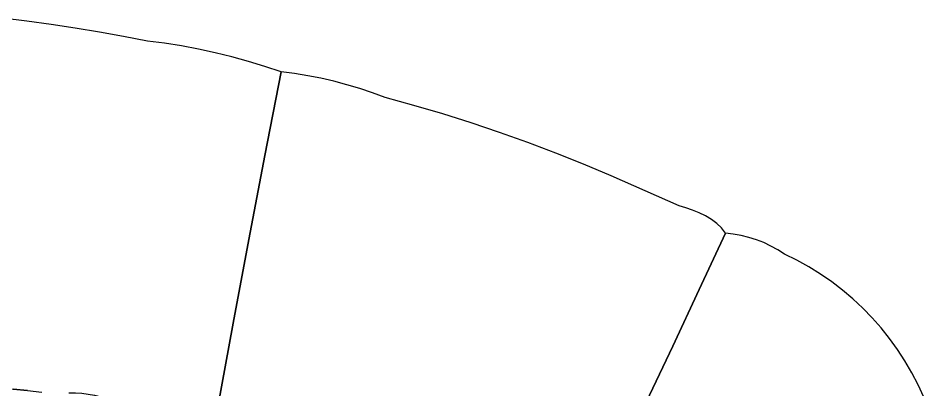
# Model space of a CAD drawing. Header units: inches. Extents: x 37.5 to 70.3, y 17.4 to 61.6.
# Drawn here: x 43.69 to 50.45, y 53.13 to 55.91 of the extents above; entities that cross this region are included whole.
import ezdxf

# ---------------------------------------------------------------- set-up
doc = ezdxf.new("R2010")
doc.units = ezdxf.units.IN
doc.layers.add('SURFACES_FOR_SKETCHUP', color=7, linetype='Continuous')

msp = doc.modelspace()

# ---------------------------------------------------------------- linework, layer by layer
at = {"layer": 'SURFACES_FOR_SKETCHUP'}
for points, invisible_edges in [([(43.5774, 55.9065), (43.4427, 53.1455), (43.7583, 55.8841)], 3), ([(43.5499, 53.1433), (43.7583, 55.8841), (43.4427, 53.1455)], 3), ([(43.7583, 55.8841), (43.5499, 53.1433), (43.939, 55.8592)], 3), ([(43.6569, 53.1379), (43.939, 55.8592), (43.5499, 53.1433)], 3), ([(43.7638, 53.1294), (43.939, 55.8592), (43.6569, 53.1379)], 3), ([(43.939, 55.8592), (43.7638, 53.1294), (44.1194, 55.8319)], 3), ([(43.8704, 53.1178), (44.1194, 55.8319), (43.7638, 53.1294)], 3), ([(44.1194, 55.8319), (43.8704, 53.1178), (44.2994, 55.802)], 3), ([(44.0727, 53.1121), (44.2994, 55.802), (43.8704, 53.1178)], 11), ([(44.2994, 55.802), (44.0727, 53.1121), (45.4158, 54.2564)], 11), ([(44.479, 55.7697), (44.2994, 55.802), (45.4158, 54.2564)], 10), ([(44.479, 55.7697), (45.4158, 54.2564), (44.6583, 55.7348)], 3), ([(45.5347, 54.8809), (44.6583, 55.7348), (45.4158, 54.2564)], 3), ([(44.6583, 55.7348), (45.5347, 54.8809), (44.7855, 55.7185)], 3), ([(44.7855, 55.7185), (45.5347, 54.8809), (44.9122, 55.6986)], 3), ([(45.0382, 55.6751), (44.9122, 55.6986), (45.5347, 54.8809)], 10), ([(45.1634, 55.6481), (45.0382, 55.6751), (45.5347, 54.8809)], 10), ([(45.1634, 55.6481), (45.5347, 54.8809), (45.2879, 55.6176)], 3), ([(45.2879, 55.6176), (45.5347, 54.8809), (45.4114, 55.5835)], 3), ([(45.534, 55.546), (45.4114, 55.5835), (45.5347, 54.8809)], 10), ([(45.6556, 55.5051), (45.534, 55.546), (45.5347, 54.8809)], 2), ([(45.6556, 55.5051), (45.5347, 54.8809), (45.755, 55.4924)], 2), ([(45.8538, 55.4765), (45.755, 55.4924), (45.5347, 54.8809)], 10), ([(45.8538, 55.4765), (45.5347, 54.8809), (45.9521, 55.4574)], 3), ([(46.0496, 55.4352), (45.9521, 55.4574), (45.5347, 54.8809)], 10), ([(46.0496, 55.4352), (45.5347, 54.8809), (46.1463, 55.4097)], 3), ([(46.2422, 55.3812), (46.1463, 55.4097), (45.5347, 54.8809)], 10), ([(46.2422, 55.3812), (45.5347, 54.8809), (46.3372, 55.3495)], 3), ([(46.4311, 55.3147), (46.3372, 55.3495), (45.5347, 54.8809)], 10), ([(46.4311, 55.3147), (45.5347, 54.8809), (46.6466, 55.2556)], 3), ([(45.5347, 54.8809), (45.4158, 54.2564), (46.6466, 55.2556)], 10), ([(46.861, 55.1926), (46.6466, 55.2556), (45.4158, 54.2564)], 10), ([(47.074, 55.1255), (46.861, 55.1926), (45.4158, 54.2564)], 10), ([(45.4158, 54.2564), (46.2637, 52.74), (47.074, 55.1255)], 11), ([(46.2637, 52.74), (46.3353, 52.7179), (47.074, 55.1255)], 10), ([(47.2857, 55.0544), (47.074, 55.1255), (46.3353, 52.7179)], 10), ([(46.4064, 52.6921), (47.2857, 55.0544), (46.3353, 52.7179)], 3), ([(46.4771, 52.6632), (47.2857, 55.0544), (46.4064, 52.6921)], 3), ([(47.4961, 54.9794), (47.2857, 55.0544), (46.4771, 52.6632)], 10), ([(46.4771, 52.6632), (46.6178, 52.5996), (47.4961, 54.9794)], 10), ([(47.4961, 54.9794), (46.6178, 52.5996), (47.705, 54.9004)], 3), ([(46.6178, 52.5996), (46.758, 52.5332), (47.705, 54.9004)], 10), ([(46.758, 52.5332), (48.3779, 53.0418), (47.705, 54.9004)], 11), ([(47.9125, 54.8175), (47.705, 54.9004), (48.3779, 53.0418)], 10), ([(48.1183, 54.7307), (47.9125, 54.8175), (48.578, 53.4608)], 10), ([(48.3779, 53.0418), (48.578, 53.4608), (47.9125, 54.8175)], 10), ([(48.578, 53.4608), (48.7752, 53.8812), (48.1183, 54.7307)], 10), ([(48.6257, 54.5071), (48.1183, 54.7307), (48.7752, 53.8812)], 10), ([(48.6744, 54.4918), (48.6257, 54.5071), (48.7752, 53.8812)], 10), ([(48.7242, 54.4744), (48.6744, 54.4918), (48.7752, 53.8812)], 10), ([(48.7242, 54.4744), (48.7752, 53.8812), (48.7738, 54.4544)], 3), ([(48.7738, 54.4544), (48.7752, 53.8812), (48.8217, 54.4315)], 3), ([(48.8217, 54.4315), (48.7752, 53.8812), (48.8667, 54.4053)], 3), ([(48.8667, 54.4053), (48.7752, 53.8812), (48.9073, 54.3754)], 3), ([(48.7752, 53.8812), (48.9697, 54.3029), (48.9073, 54.3754)], 10), ([(48.9421, 54.3414), (48.9073, 54.3754), (48.9697, 54.3029)], 10), ([(48.9569, 54.3227), (48.9421, 54.3414), (48.9697, 54.3029)], 2), ([(49.0289, 54.2961), (48.9697, 54.3029), (48.7752, 53.8812)], 8), ([(49.0289, 54.2961), (48.7752, 53.8812), (49.0872, 54.2855)], 3), ([(49.1447, 54.2712), (49.0872, 54.2855), (48.7752, 53.8812)], 10), ([(49.2011, 54.2533), (49.1447, 54.2712), (48.7752, 53.8812)], 10), ([(44.1208, 53.1121), (45.4158, 54.2564), (44.0727, 53.1121)], 3), ([(44.1687, 53.1089), (45.4158, 54.2564), (44.1208, 53.1121)], 3), ([(44.2164, 53.1026), (45.4158, 54.2564), (44.1687, 53.1089)], 3), ([(45.4158, 54.2564), (44.2164, 53.1026), (45.299, 53.6315)], 3), ([(45.4158, 54.2564), (45.299, 53.6315), (46.1189, 52.7697)], 10), ([(46.1189, 52.7697), (46.1916, 52.7575), (45.4158, 54.2564)], 10), ([(46.1916, 52.7575), (46.2637, 52.74), (45.4158, 54.2564)], 10), ([(49.2011, 54.2533), (48.7752, 53.8812), (49.2562, 54.2318)], 3), ([(49.2562, 54.2318), (48.7752, 53.8812), (49.3099, 54.2068)], 3), ([(49.3099, 54.2068), (48.7752, 53.8812), (49.362, 54.1783)], 3), ([(49.362, 54.1783), (48.7752, 53.8812), (49.4122, 54.1464)], 3), ([(49.4122, 54.1464), (48.7752, 53.8812), (49.5042, 54.1008)], 3), ([(49.5042, 54.1008), (48.7752, 53.8812), (49.5934, 54.051)], 3), ([(48.578, 53.4608), (49.6798, 53.9971), (48.7752, 53.8812)], 3), ([(49.6798, 53.9971), (48.578, 53.4608), (49.7632, 53.9393)], 3), ([(49.5934, 54.051), (48.7752, 53.8812), (49.6798, 53.9971)], 3), ([(49.7632, 53.9393), (48.578, 53.4608), (49.8435, 53.8776)], 3), ([(49.8435, 53.8776), (48.578, 53.4608), (49.9207, 53.8122)], 3), ([(49.9207, 53.8122), (48.578, 53.4608), (49.9945, 53.7432)], 3), ([(49.9945, 53.7432), (48.578, 53.4608), (50.0649, 53.6708)], 3), ([(50.0649, 53.6708), (48.578, 53.4608), (50.1317, 53.5952)], 3), ([(44.2636, 53.0933), (45.299, 53.6315), (44.2164, 53.1026)], 3), ([(44.3101, 53.0809), (45.299, 53.6315), (44.2636, 53.0933)], 3), ([(44.356, 53.0655), (45.299, 53.6315), (44.3101, 53.0809)], 3), ([(45.299, 53.6315), (44.356, 53.0655), (45.1842, 53.0062)], 3), ([(45.299, 53.6315), (45.1842, 53.0062), (46.0455, 52.7758)], 10), ([(46.0455, 52.7758), (46.1189, 52.7697), (45.299, 53.6315)], 10), ([(50.1317, 53.5952), (48.578, 53.4608), (50.1948, 53.5163)], 3), ([(48.3779, 53.0418), (50.3095, 53.3496), (48.578, 53.4608)], 3), ([(50.1948, 53.5163), (48.578, 53.4608), (50.2541, 53.4344)], 3), ([(50.2541, 53.4344), (48.578, 53.4608), (50.3095, 53.3496)], 3), ([(50.3095, 53.3496), (48.3779, 53.0418), (50.3609, 53.262)], 3), ([(50.3609, 53.262), (48.3779, 53.0418), (50.408, 53.1717)], 3), ([(43.6569, 53.1379), (43.0714, 52.7792), (43.7638, 53.1294)], 3), ([(50.408, 53.1717), (48.3779, 53.0418), (50.4509, 53.079)], 3)]:
    msp.add_3dface(points, dxfattribs=dict(at, invisible_edges=invisible_edges))

doc.saveas('drawing.dxf')
